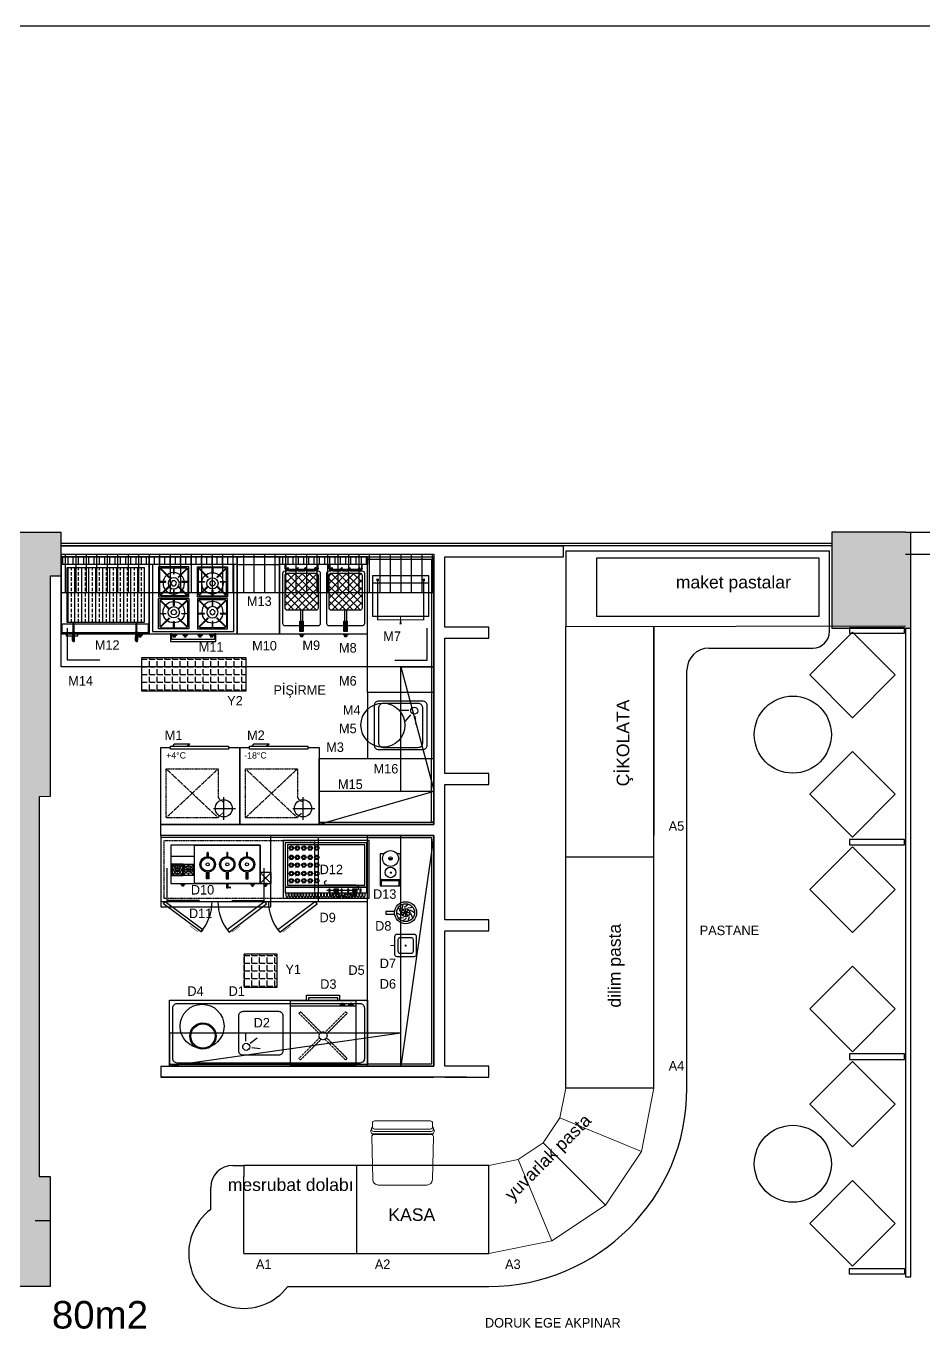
# Model space of a CAD drawing. Header units: millimetres. Extents: x 11638 to 14759, y -7017 to -5124.
# Drawn here: x 12501 to 13316, y -6308 to -5124 of the extents above; entities that cross this region are included whole.
import ezdxf
from ezdxf.enums import TextEntityAlignment as Align

# ---------------------------------------------------------------- set-up
doc = ezdxf.new("R2010")
doc.units = ezdxf.units.MM
doc.linetypes.add('DASHED', pattern=[0.375, 0.25, -0.125])
for name, color, linetype in [('CIHAZ', 2, 'Continuous'), ('paslanmaz cihaz', 7, 'Continuous'), ('S2000-002 Çizgi', 1, 'Continuous')]:
    doc.layers.add(name, color=color, linetype=linetype)
doc.layers.add('CİHAZ', color=6, linetype='Continuous', lineweight=15)
doc.styles.add('ATALAY', font='arial.ttf')
doc.styles.get("Standard").update_dxf_attribs({"font": 'arial.ttf'})
doc.styles.add('TAKSİM', font='GOTHIC.TTF', dxfattribs={"height": 20})

# ---------------------------------------------------------------- blocks, each defined once
blk = doc.blocks.new('dfgd')
at = {"color": 2}
for p, q in [((4495.9, 1815.5), (4451.8, 1815.5)), ((4446.8, 1810.6), (4445.9, 1771.5)), ((4500.9, 1810.6), (4501.9, 1771.5)), ((4445.2, 1767), (4445.2, 1766)), ((4445.9, 1764.8), (4445.9, 1764)), ((4500.7, 1769), (4447.2, 1769)), ((4499.9, 1769.5), (4447.9, 1769.5)), ((4500, 1766.8), (4447.9, 1766.8)), ((4499.3, 1764.7), (4448.6, 1764.7)), ((4502, 1764.8), (4502, 1764)), ((4502.7, 1767), (4502.7, 1766)), ((4446.6, 1762.7), (4446.6, 1762)), ((4446.6, 1762), (4446.6, 1759.2)), ((4499.3, 1757.2), (4448.6, 1757.2)), ((4501.3, 1762.7), (4501.3, 1762)), ((4501.3, 1762), (4501.3, 1759.2))]:
    blk.add_line(p, q, dxfattribs=at)
for centre, radius, start, end in [((4451.8, 1810.5), 5, 90, 178.6373), ((4495.9, 1810.5), 5, 1.3627, 90), ((4447.2, 1767), 2, 90, 180), ((4447.2, 1766), 2, 180, 231.1263), ((4447.9, 1771.5), 2, 180, 270), ((4447.9, 1764.8), 2, 90, 180), ((4448.6, 1762.7), 2, 90, 180), ((4499.3, 1762.7), 2, 0, 90), ((4499.9, 1771.5), 2, 270, 0), ((4500, 1764.8), 2, 0, 90), ((4500.7, 1767), 2, 0, 90), ((4500.7, 1766), 2, 308.8737, 0), ((4447.9, 1764), 2, 180, 228.3292), ((4448.6, 1759.2), 2, 180, 270), ((4499.3, 1759.2), 2, 270, 0), ((4500, 1764), 2, 311.6708, 0)]:
    blk.add_arc(centre, radius, start, end, dxfattribs=at)
blk = doc.blocks.new('fsg')
at = {"color": 1}
for p, q in [((23333.1, -9636.4), (23093.6, -9636.4)), ((23093.6, -9636.4), (23093.6, -9704.4)), ((23333.1, -9709.4), (23333.1, -9636.4)), ((23223.6, -9724.4), (23318.1, -9724.4)), ((23203.6, -10124.4), (23203.6, -9744.4))]:
    blk.add_line(p, q, dxfattribs=at)
for centre, radius, start, end in [((23318.1, -9709.4), 15, 270, 0), ((23223.6, -9744.4), 20, 90, 180), ((23023.6, -10124.4), 180, 270, 0)]:
    blk.add_arc(centre, radius, start, end, dxfattribs=at)
blk = doc.blocks.new('A$C3D735FFB')
at = {"layer": 'S2000-002 Çizgi'}
blk.add_lwpolyline([(0, 7.6), (51, 7.6), (51, 44), (0, 44)], close=True, dxfattribs=at)
blk.add_lwpolyline([(51, 37.5), (0, 37.5)], dxfattribs=at)
for points, const_width in [([(3.5, 40.4), (5.8, 40.4)], 2), ([(4.6, 40), (4.6, 4.1), (25.5, 4.1)], 1), ([(46.4, 40), (46.4, 4.1), (25.5, 4.1)], 1), ([(47.5, 40.4), (45.2, 40.4)], 2)]:
    blk.add_lwpolyline(points, dxfattribs=dict(at, const_width=const_width))
blk.add_lwpolyline([(25.4, 7.5, 1, 1, 0), (25.4, 3.7, 1, 2, 0), (25.4, 0, 2, 2, 0)], format="xyseb", dxfattribs=at)
blk = doc.blocks.new('A$C11E0346B')
at = {"layer": 'S2000-002 Çizgi'}
for p, q in [((46, 6.3), (50.3, 8.2)), ((63, 6.3), (67.3, 8.2))]:
    blk.add_line(p, q, dxfattribs=at)
for points in [[(0, 0), (78.2, 0), (78.2, 52.5), (0, 52.5)], [(2, 10), (76.2, 10), (76.2, 50.5), (2, 50.5)], [(4, 48.5), (4, 12), (74.2, 12), (74.2, 48.5)], [(2, 5), (76.2, 5), (76.2, 10), (2, 10)], [(41.5, 6.1), (42.7, 6.1), (42.7, 8.2), (41.5, 8.2)], [(46, 6.3), (50.3, 6.3), (50.3, 8.2), (46, 8.2)], [(52.6, 6.1), (53.8, 6.1), (53.8, 8.2), (52.6, 8.2)], [(58.5, 6.1), (59.7, 6.1), (59.7, 8.2), (58.5, 8.2)], [(63, 6.3), (67.3, 6.3), (67.3, 8.2), (63, 8.2)], [(69.6, 6.1), (70.8, 6.1), (70.8, 8.2), (69.6, 8.2)]]:
    blk.add_lwpolyline(points, close=True, dxfattribs=at)
for points, const_width in [([(6.5, 43.8), (5.9, 42.9)], 0.5), ([(6.5, 35.4), (5.9, 34.5)], 0.5), ([(11.9, 43.8), (11.3, 42.9)], 0.5), ([(11.9, 35.4), (11.3, 34.5)], 0.5), ([(17.9, 43.8), (17.3, 42.9)], 0.5), ([(17.9, 35.4), (17.3, 34.5)], 0.5), ([(23.6, 43.8), (23, 42.9)], 0.5), ([(23.6, 35.4), (23, 34.5)], 0.5), ([(29.5, 43.8), (28.9, 42.9)], 0.5), ([(29.5, 35.4), (28.9, 34.5)], 0.5), ([(6.5, 28.5), (5.9, 27.6)], 0.5), ([(11.9, 28.5), (11.3, 27.6)], 0.5), ([(17.9, 28.5), (17.3, 27.6)], 0.5), ([(23.6, 28.5), (23, 27.6)], 0.5), ([(29.5, 28.5), (28.9, 27.6)], 0.5), ([(6.5, 20.7), (5.9, 19.8)], 0.5), ([(6.5, 14.1), (5.9, 13.2)], 0.5), ([(11.9, 20.7), (11.3, 19.8)], 0.5), ([(11.9, 14.1), (11.3, 13.2)], 0.5), ([(17.9, 20.7), (17.3, 19.8)], 0.5), ([(17.9, 14.1), (17.3, 13.2)], 0.5), ([(23.6, 20.7), (23, 19.8)], 0.5), ([(23.6, 14.1), (23, 13.2)], 0.5), ([(29.5, 20.7), (28.9, 19.8)], 0.5), ([(29.5, 14.1), (28.9, 13.2)], 0.5), ([(41.5, 7.5), (42.7, 7.5)], 0.5), ([(48.2, 5), (48.2, 1.5)], 1), ([(52.6, 7.5), (53.8, 7.5)], 0.5), ([(58.5, 7.5), (59.7, 7.5)], 0.5), ([(65.2, 5), (65.2, 1.5)], 1), ([(69.6, 7.5), (70.8, 7.5)], 0.5)]:
    blk.add_lwpolyline(points, dxfattribs=dict(at, const_width=const_width))
for points in [[(2.9, 1.8), (2.9, 5)], [(4.6, 5), (4.6, 1.8)], [(5.6, 1.8), (5.6, 5)], [(7.2, 5), (7.2, 1.8)], [(8.2, 1.8), (8.2, 5)], [(9.9, 5), (9.9, 1.8)], [(10.9, 1.8), (10.9, 5)], [(12.6, 5), (12.6, 1.8)], [(13.6, 1.8), (13.6, 5)], [(15.3, 5), (15.3, 1.8)], [(16.3, 1.8), (16.3, 5)], [(17.9, 5), (17.9, 1.8)], [(18.9, 1.8), (18.9, 5)], [(20.6, 5), (20.6, 1.8)], [(21.6, 1.8), (21.6, 5)], [(23.3, 5), (23.3, 1.8)], [(24.3, 1.8), (24.3, 5)], [(26, 5), (26, 1.8)], [(27, 1.8), (27, 5)], [(28.6, 5), (28.6, 1.8)], [(29.6, 1.8), (29.6, 5)], [(31.3, 5), (31.3, 1.8)], [(32.3, 1.8), (32.3, 5)], [(34, 5), (34, 1.8)], [(35, 1.8), (35, 5)], [(36.7, 5), (36.7, 1.8)], [(37.7, 1.8), (37.7, 5)], [(39.3, 5), (39.3, 1.8)], [(40.3, 1.8), (40.3, 5)], [(42, 5), (42, 1.8)], [(43, 1.8), (43, 5)], [(44.7, 5), (44.7, 1.8)], [(45.7, 1.8), (45.7, 5)], [(47.4, 5), (47.4, 1.8)], [(48.4, 1.8), (48.4, 5)], [(50, 5), (50, 1.8)], [(51, 1.8), (51, 5)], [(52.7, 5), (52.7, 1.8)], [(53.7, 1.8), (53.7, 5)], [(55.4, 5), (55.4, 1.8)], [(56.4, 1.8), (56.4, 5)], [(58.1, 5), (58.1, 1.8)], [(59.1, 1.8), (59.1, 5)], [(60.7, 5), (60.7, 1.8)], [(61.7, 1.8), (61.7, 5)], [(63.4, 5), (63.4, 1.8)], [(64.4, 1.8), (64.4, 5)], [(66.1, 5), (66.1, 1.8)], [(67.1, 1.8), (67.1, 5)], [(68.8, 5), (68.8, 1.8)], [(69.8, 1.8), (69.8, 5)], [(71.4, 5), (71.4, 1.8)], [(72.4, 1.8), (72.4, 5)], [(74.1, 5), (74.1, 1.8)]]:
    blk.add_lwpolyline(points, dxfattribs=at)
for centre, radius in [((7.5, 45.6), 1.98), ((13, 45.6), 1.98), ((18.9, 45.6), 1.98), ((24.7, 45.6), 1.98), ((30.5, 45.6), 1.98), ((7.5, 37.2), 1.98), ((7.5, 45.6), 1.24), ((7.5, 37.2), 1.24), ((13, 37.2), 1.98), ((13, 45.6), 1.24), ((13, 37.2), 1.24), ((18.9, 37.2), 1.98), ((18.9, 45.6), 1.24), ((18.9, 37.2), 1.24), ((24.7, 37.2), 1.98), ((24.7, 45.6), 1.24), ((24.7, 37.2), 1.24), ((30.5, 37.2), 1.98), ((30.5, 45.6), 1.24), ((30.5, 37.2), 1.24), ((7.5, 30.2), 1.98), ((7.5, 22.5), 1.98), ((7.5, 30.2), 1.24), ((7.5, 22.5), 1.24), ((13, 30.2), 1.98), ((13, 22.5), 1.98), ((13, 30.2), 1.24), ((13, 22.5), 1.24), ((18.9, 30.2), 1.98), ((18.9, 22.5), 1.98), ((18.9, 30.2), 1.24), ((18.9, 22.5), 1.24), ((24.7, 30.2), 1.98), ((24.7, 22.5), 1.98), ((24.7, 30.2), 1.24), ((24.7, 22.5), 1.24), ((30.5, 30.2), 1.98), ((30.5, 22.5), 1.98), ((30.5, 30.2), 1.24), ((30.5, 22.5), 1.24), ((7.5, 15.9), 1.98), ((7.5, 15.9), 1.24), ((13, 15.9), 1.98), ((13, 15.9), 1.24), ((18.9, 15.9), 1.98), ((18.9, 15.9), 1.24), ((24.7, 15.9), 1.98), ((24.7, 15.9), 1.24), ((30.5, 15.9), 1.98), ((30.5, 15.9), 1.24)]:
    blk.add_circle(centre, radius, dxfattribs=at)
for centre in [(3.7, 1.8), (6.4, 1.8), (9.1, 1.8), (11.7, 1.8), (14.4, 1.8), (17.1, 1.8), (19.8, 1.8), (22.4, 1.8), (25.1, 1.8), (27.8, 1.8), (30.5, 1.8), (33.1, 1.8), (35.8, 1.8), (38.5, 1.8), (41.2, 1.8), (43.8, 1.8), (46.5, 1.8), (49.2, 1.8), (51.9, 1.8), (54.5, 1.8), (57.2, 1.8), (59.9, 1.8), (62.6, 1.8), (65.2, 1.8), (67.9, 1.8), (70.6, 1.8), (73.3, 1.8)]:
    blk.add_arc(centre, 0.837, 180, 0, dxfattribs=at)
blk = doc.blocks.new('A$C521B02A0')
at = {"layer": 'S2000-002 Çizgi'}
blk.add_line((6.6, 10), (10.6, 10), dxfattribs=at)
for points in [[(0, 64), (0, 10), (60, 10), (60, 64)], [(0, 64), (0, 5), (60, 5), (60, 64)], [(3, 10), (6.6, 10), (6.6, 8.5), (3, 8.5)], [(4, 8.5), (5.4, 8.5), (5.4, 7.1), (4, 7.1)], [(10.6, 10), (14.3, 10), (14.3, 8.5), (10.6, 8.5)], [(11.6, 8.5), (13.1, 8.5), (13.1, 7.1), (11.6, 7.1)], [(45, 0), (15, 0), (15, 5), (45, 5)], [(43, 2), (17, 2), (17, 5), (43, 5)]]:
    blk.add_lwpolyline(points, close=True, dxfattribs=at)
at = {"layer": 'S2000-002 Çizgi', "linetype": 'DASHED'}
for points in [[(8.1, 57.4), (9.5, 58.8)], [(8.1, 57.4), (26.8, 38.7)], [(9.5, 58.8), (28.2, 40.1)], [(31.9, 40.2), (50.5, 58.8)], [(33.3, 38.8), (51.9, 57.4)], [(50.5, 58.8), (51.9, 57.4)], [(26.7, 35.1), (8.1, 16.4)], [(28.1, 33.6), (9.5, 15)], [(31.8, 33.7), (50.5, 15)], [(33.2, 35.2), (51.9, 16.4)], [(9.5, 15), (8.1, 16.4)], [(50.5, 15), (51.9, 16.4)]]:
    blk.add_lwpolyline(points, dxfattribs=at)
blk.add_circle((30, 36.9), 3.63, dxfattribs=at)
blk = doc.blocks.new('A$C08847F1B')
at = {"layer": 'S2000-002 Çizgi'}
blk.add_lwpolyline([(0, 30.6), (30.6, 30.6), (30.6, 0), (0, 0), (0, 30.6)], dxfattribs=at)
blk.add_lwpolyline([(15.5, 29.5), (15.5, 23.4, -0.414214), (15.3, 23.2), (15.2, 23.2, -0.414214), (15, 23.4), (15, 29.5), (2.7, 29.5, 0.668179), (2.3, 28.6), (10.8, 20.1, -0.810443), (10.4, 19.8), (1.6, 28.6, 0.668179), (1, 28.4), (1, 15.5), (7.1, 15.5, -0.414214), (7.3, 15.3), (7.3, 15.2, -0.414214), (7.1, 15), (1, 15), (1, 2.7, 0.668179), (1.9, 2.3), (10.4, 10.8, -0.810443), (10.8, 10.4), (2, 1.6, 0.668179), (2.2, 1), (15, 1), (15, 7.1, -0.414214), (15.2, 7.3), (15.3, 7.3, -0.414214), (15.5, 7.1), (15.5, 1), (27.9, 1, 0.668179), (28.3, 1.9), (19.8, 10.4, -0.810443), (20.2, 10.8), (29, 2, 0.668179), (29.5, 2.2), (29.5, 15), (23.4, 15, -0.414214), (23.2, 15.2), (23.2, 15.3, -0.414214), (23.4, 15.5), (29.5, 15.5), (29.5, 28.4, 0.668179), (29, 28.6), (20.2, 19.8, -0.810443), (19.8, 20.1), (28.3, 28.6, 0.668179), (27.9, 29.5)], format="xyb", close=True, dxfattribs=at)
for radius in [10.8, 5.66, 2.6]:
    blk.add_circle((15.3, 15.8), radius, dxfattribs=at)
blk = doc.blocks.new('A$C0AAB4699')
at = {"layer": 'S2000-002 Çizgi'}
for points in [[(34.4, 14.8, -0.072213), (32.4, 14.8), (32.4, 8.5), (34.4, 8.5)], [(50.2, 8.5), (52.3, 8.5), (52.3, 14.8, -0.072213), (50.2, 14.8)], [(68.1, 8.5), (70.1, 8.5), (70.1, 14.8, -0.072213), (68.1, 14.8)]]:
    blk.add_hatch(color=256, dxfattribs=at).paths.add_polyline_path(points)
for p, q in [((81, 14.2), (91, 4.2)), ((91, 14.2), (81, 4.2))]:
    blk.add_line(p, q, dxfattribs=at)
for points in [[(0, 4.2), (81, 4.2), (81, 39.2), (0, 39.2)], [(0, 29.2), (21.5, 29.2), (21.5, 39.2), (0, 39.2)], [(81, 4.2), (21.5, 4.2), (21.5, 39.2), (81, 39.2)], [(81, 4.2), (91, 4.2), (91, 14.2), (81, 14.2)], [(9.3, 4.2), (12.2, 4.2), (12.2, 3), (9.3, 3)], [(10.2, 3), (11.3, 3), (11.3, 1.9), (10.2, 1.9)], [(53.8, 0.2), (51.2, 0.4), (51.2, 1), (53.8, 1.2)], [(75.5, 4.2), (72.6, 4.2), (72.6, 3), (75.5, 3)], [(74.7, 3), (73.5, 3), (73.5, 1.9), (74.7, 1.9)], [(87.5, 4.2), (84.5, 4.2), (84.5, 3), (87.5, 3)], [(86.6, 3), (85.4, 3), (85.4, 1.9), (86.6, 1.9)]]:
    blk.add_lwpolyline(points, close=True, dxfattribs=at)
for points in [[(32.9, 28.7), (32.9, 32.2)], [(33.8, 32.2), (33.8, 28.7)], [(50.8, 32.2), (50.8, 28.7)], [(51.7, 28.7), (51.7, 32.2)], [(68.7, 32.2), (68.7, 28.7)], [(69.6, 28.7), (69.6, 32.2)], [(34.4, 14.8), (34.4, 8.5), (32.4, 8.5), (32.4, 14.8)], [(50.2, 14.8), (50.2, 8.5), (52.3, 8.5), (52.3, 14.8)], [(68.1, 14.8), (68.1, 8.5), (70.1, 8.5), (70.1, 14.8)], [(51.8, 0), (50.7, 0), (50.7, 4.2)], [(51.8, 4.2), (51.8, 1.1)], [(51.8, 0.4), (51.8, 0)]]:
    blk.add_lwpolyline(points, dxfattribs=at)
for centre, radius in [((33.4, 21.7), 7), ((33.4, 21.7), 6), ((51.2, 21.7), 7), ((51.2, 21.7), 6), ((69.1, 21.7), 7), ((69.1, 21.7), 6), ((33.4, 21.7), 1.45), ((51.2, 21.7), 1.45), ((69.1, 21.7), 1.45)]:
    blk.add_circle(centre, radius, dxfattribs=at)
for centre in [(33.4, 32.2), (51.2, 32.2), (69.1, 32.2)]:
    blk.add_arc(centre, 0.438, 0, 180, dxfattribs=at)
at = {"layer": 'S2000-002 Çizgi', "yscale": 0.3284582400001454}
for xscale, zscale in [(-0.3284582400001454, 0.3284582400000002), (0.3284582400001454, 0.3284582400001454)]:
    blk.add_blockref('A$C08847F1B', (11, 11.7), dxfattribs=dict(at, xscale=xscale, zscale=zscale))
blk = doc.blocks.new('188-60')
at = {"layer": 'S2000-002 Çizgi'}
blk.add_line((31.9, -108.7), (31.9, 79.3), dxfattribs=at)
for points in [[(-53.8, 42.6), (-28.2, 76.8), (-26.1, 75.3), (-51.7, 41.1)], [(-26.1, -108.7), (33.9, -108.7), (33.9, 79.3), (-26.1, 79.3)], [(-53.9, 17.2), (-28.2, -16.9), (-26.1, -15.3), (-51.9, 18.8)], [(-53.9, -28.8), (-28.2, -62.9), (-26.1, -61.3), (-51.9, -27.2)], [(-23.1, -92.3), (-22.9, -90.8), (-22.5, -89.1), (-21.8, -87.2), (-21.1, -85.3), (-20.4, -83.4), (-19.7, -81.5), (-19.3, -79.8), (-19.1, -78.3), (-19.3, -77.2), (-19.7, -76.4), (-20.4, -75.9), (-21.1, -75.7), (-21.8, -75.9), (-22.5, -76.4), (-22.9, -77.2), (-23.1, -78.3), (-22.9, -79.8), (-22.5, -81.5), (-21.8, -83.4), (-21.1, -85.3), (-20.4, -87.2), (-19.7, -89.1), (-19.3, -90.8), (-19.1, -92.3), (-19.3, -93.4), (-19.7, -94.2), (-20.4, -94.7), (-21.1, -94.9), (-21.8, -94.7), (-22.5, -94.2), (-22.9, -93.4)]]:
    blk.add_lwpolyline(points, close=True, dxfattribs=at)
at = {"layer": 'S2000-002 Çizgi', "linetype": 'DASHED'}
blk.add_lwpolyline([(28.9, -60.7), (28.9, 76.3), (-23.1, 76.3), (-23.1, -60.7)], close=True, dxfattribs=at)
at = {"layer": 'S2000-002 Çizgi', "const_width": 0.427}
for points in [[(-52.1, 44.8), (-53.4, 45.8), (-49.2, 51.5), (-48.1, 52.9)], [(-52.2, 15), (-53.6, 14), (-49.3, 8.4), (-48.2, 6.9)], [(-52.2, -31), (-53.6, -32), (-49.3, -37.6), (-48.2, -39.1)]]:
    blk.add_lwpolyline(points, dxfattribs=at)
at = {"layer": 'S2000-002 Çizgi'}
blk.add_lwpolyline([(31.9, -63.7), (-26.1, -63.7)], dxfattribs=at)
for points in [[(-11.4, -98.4), (-11.4, -71.7, -1), (-7.1, -71.7)], [(-15.8, -71.7), (-15.8, -98.4, 1), (-11.4, -98.4)]]:
    blk.add_lwpolyline(points, format="xyb", dxfattribs=at)
for centre, start, end in [((-26.1, 75.3), 229.755, 270), ((-26.1, -15.3), 90, 130.5092), ((-26.1, -61.3), 90, 130.5092)]:
    blk.add_arc(centre, 42.7, start, end, dxfattribs=at)
blk = doc.blocks.new('A$C604B7618')
at = {"layer": 'S2000-002 Çizgi'}
blk.add_lwpolyline([(0, 30.6), (30.6, 30.6), (30.6, 0), (0, 0), (0, 30.6)], dxfattribs=at)
blk.add_lwpolyline([(15.5, 29.5), (15.5, 23.4, -0.414214), (15.3, 23.2), (15.2, 23.2, -0.414214), (15, 23.4), (15, 29.5), (2.7, 29.5, 0.668179), (2.3, 28.6), (10.8, 20.1, -0.810443), (10.4, 19.8), (1.6, 28.6, 0.668179), (1, 28.4), (1, 15.5), (7.1, 15.5, -0.414214), (7.3, 15.3), (7.3, 15.2, -0.414214), (7.1, 15), (1, 15), (1, 2.7, 0.668179), (1.9, 2.3), (10.4, 10.8, -0.810443), (10.8, 10.4), (2, 1.6, 0.668179), (2.2, 1), (15, 1), (15, 7.1, -0.414214), (15.2, 7.3), (15.3, 7.3, -0.414214), (15.5, 7.1), (15.5, 1), (27.9, 1, 0.668179), (28.3, 1.9), (19.8, 10.4, -0.810443), (20.2, 10.8), (29, 2, 0.668179), (29.5, 2.2), (29.5, 15), (23.4, 15, -0.414214), (23.2, 15.2), (23.2, 15.3, -0.414214), (23.4, 15.5), (29.5, 15.5), (29.5, 28.4, 0.668179), (29, 28.6), (20.2, 19.8, -0.810443), (19.8, 20.1), (28.3, 28.6, 0.668179), (27.9, 29.5)], format="xyb", close=True, dxfattribs=at)
for radius in [10.8, 5.66, 2.6]:
    blk.add_circle((15.3, 13.8), radius, dxfattribs=at)
blk = doc.blocks.new('A$C65570A91')
at = {"layer": 'S2000-002 Çizgi'}
h = blk.add_hatch(dxfattribs=at)
h.set_pattern_fill('ANSI31', color=256, scale=1.5, angle=45, style=0)
h.set_pattern_definition([(90, (-2508.419, -6408.717), (-4.7625, 9e-16), [])])
h.paths.add_polyline_path([(0, 77), (0, 70), (80, 70), (80, 77)])
for points in [[(80, 70), (0, 70), (0, 77), (80, 77)], [(0, 7), (80, 7), (80, 77), (0, 77)], [(3, 9), (77, 9), (77, 70), (3, 70)], [(21.2, 7), (24.8, 7), (24.8, 5.5), (21.2, 5.5)], [(22.2, 5.5), (23.6, 5.5), (23.6, 4.1), (22.2, 4.1)], [(31, 7), (34.7, 7), (34.7, 5.5), (31, 5.5)], [(32, 5.5), (33.5, 5.5), (33.5, 4.1), (32, 4.1)], [(44.6, 7), (48.2, 7), (48.2, 5.5), (44.6, 5.5)], [(45.5, 5.5), (47, 5.5), (47, 4.1), (45.5, 4.1)], [(55.2, 7), (58.8, 7), (58.8, 5.5), (55.2, 5.5)], [(56.2, 5.5), (57.6, 5.5), (57.6, 4.1), (56.2, 4.1)]]:
    blk.add_lwpolyline(points, close=True, dxfattribs=at)
blk.add_lwpolyline([(19.5, 7), (19.5, 0), (60.5, 0), (60.5, 7), (59.5, 7), (59.5, 2), (20.5, 2), (20.5, 7), (19.5, 7)], dxfattribs=at)
at = {"layer": 'S2000-002 Çizgi', "yscale": 0.8999999999996362}
for p, xscale, zscale in [((36.2, 40.5), -0.8999999999996362, 0.9), ((43.8, 40.5), 0.8999999999996362, 0.8999999999996362)]:
    blk.add_blockref('A$C604B7618', p, dxfattribs=dict(at, xscale=xscale, zscale=zscale))
at = {"layer": 'S2000-002 Çizgi', "yscale": 0.8999999999996362, "rotation": 180}
for p, xscale, zscale in [((36.2, 39.1), 0.8999999999996362, 0.8999999999996362), ((43.8, 39.1), -0.8999999999996362, 0.9)]:
    blk.add_blockref('A$C604B7618', p, dxfattribs=dict(at, xscale=xscale, zscale=zscale))
blk = doc.blocks.new('A$C133D40E0')
at = {"layer": 'S2000-002 Çizgi'}
h = blk.add_hatch(dxfattribs=at)
h.set_pattern_fill('ANSI31', color=256, scale=1.5, angle=45, style=0)
h.set_pattern_definition([(90, (-3291.7327, -4973.714), (-4.7625, 9e-16), [])])
h.paths.add_polyline_path([(80, 69.9), (80, 76.9), (0, 76.9), (0, 69.9)])
h = blk.add_hatch(dxfattribs=at)
h.set_pattern_fill('ANSI33', color=256, angle=45, style=0)
h.set_pattern_definition([(90, (-3291.733, -4973.714), (-6.35, 1e-15), []), (90, (-3288.558, -4970.539), (-6.35, 1e-15), [3.175, -1.5875])])
h.paths.add_polyline_path([(5.5, 67.2), (5.5, 17.2), (75.5, 17.2), (75.5, 67.2)])
h = blk.add_hatch(dxfattribs=at)
h.set_pattern_fill('ANSI32', color=256, style=0)
h.set_pattern_definition([(45, (-4249.5, -7757.06715), (-0.265165043, 0.265165043), []), (45, (-4249.32323, -7757.06715), (-0.265165043, 0.265165043), [])])
h.paths.add_polyline_path([(12.1, 7.9), (10.7, 7.9), (10.7, 6.9), (12.1, 6.9)])
h.paths.add_polyline_path([(12.1, 8.7), (11.8, 8.7), (11.8, 14.5), (11.7, 15.9), (11.1, 15.9), (11.1, 14.5), (11.1, 8.7), (10.8, 8.7), (10.7, 7.9), (12.1, 7.9)])
h.paths.add_polyline_path([(12.2, 4.9), (10.6, 4.9), (10.5, 0.8, 0.437405), (11.2, 0), (11.6, 0, 0.437405), (12.3, 0.8)])
h.paths.add_polyline_path([(12.1, 6.9), (10.7, 6.9), (10.6, 4.9), (12.2, 4.9)])
h.paths.add_polyline_path([(11.6, 17.2), (11.2, 17.2), (11.1, 15.9), (11.7, 15.9)])
h = blk.add_hatch(dxfattribs=at)
h.set_pattern_fill('ANSI32', color=256, style=0)
h.set_pattern_definition([(135, (4329.5, -7757.06715), (0.265165043, 0.265165043), []), (135, (4329.32322, -7757.06715), (0.265165043, 0.265165043), [])])
h.paths.add_polyline_path([(67.9, 7.9), (69.3, 7.9), (69.3, 6.9), (67.9, 6.9)])
h.paths.add_polyline_path([(67.9, 8.7), (68.2, 8.7), (68.2, 14.5), (68.3, 15.9), (68.9, 15.9), (68.9, 14.5), (68.9, 8.7), (69.2, 8.7), (69.3, 7.9), (67.9, 7.9)])
h.paths.add_polyline_path([(67.8, 4.9), (69.4, 4.9), (69.5, 0.8, -0.437405), (68.8, 0), (68.4, 0, -0.437405), (67.7, 0.8)])
h.paths.add_polyline_path([(67.9, 6.9), (69.3, 6.9), (69.4, 4.9), (67.8, 4.9)])
h.paths.add_polyline_path([(68.4, 17.2), (68.8, 17.2), (68.9, 15.9), (68.3, 15.9)])
for p, q in [((11.1, 14.5), (11.2, 17.2)), ((11.1, 8.7), (11.1, 14.5)), ((11.2, 17.2), (11.6, 17.2)), ((11.6, 17.2), (11.2, 17.2)), ((11.8, 14.5), (11.6, 17.2)), ((11.8, 8.7), (11.8, 14.5)), ((68.2, 14.5), (68.4, 17.2)), ((68.2, 8.7), (68.2, 14.5)), ((68.8, 17.2), (68.4, 17.2)), ((68.4, 17.2), (68.8, 17.2)), ((68.9, 14.5), (68.8, 17.2)), ((68.9, 8.7), (68.9, 14.5)), ((10.5, 0.8), (10.8, 8.7)), ((10.8, 8.7), (10.5, 0.8)), ((10.8, 8.7), (11.1, 8.7)), ((11.1, 8.7), (10.8, 8.7)), ((11.6, 0), (11.2, 0)), ((11.2, 0), (11.6, 0)), ((12.1, 8.7), (11.8, 8.7)), ((12.3, 0.8), (12.1, 8.7)), ((67.7, 0.8), (67.9, 8.7)), ((67.9, 8.7), (68.2, 8.7)), ((68.4, 0), (68.8, 0)), ((68.8, 0), (68.4, 0)), ((69.2, 8.7), (68.9, 8.7)), ((68.9, 8.7), (69.2, 8.7)), ((69.5, 0.8), (69.2, 8.7)), ((69.2, 8.7), (69.5, 0.8))]:
    blk.add_line(p, q, dxfattribs=at)
for points in [[(0, 6.9), (80, 6.9), (80, 76.9), (0, 76.9)], [(0, 76.9), (80, 76.9), (80, 69.9), (0, 69.9)], [(5.5, 67.2), (75.5, 67.2), (75.5, 17.2), (5.5, 17.2)], [(1, 15.9), (79, 15.9), (79, 7.9), (1, 7.9)], [(5, 6.9), (15, 6.9), (15, 4.9), (5, 4.9)], [(70.1, 6.9), (73.7, 6.9), (73.7, 5.4), (70.1, 5.4)], [(71, 5.4), (72.5, 5.4), (72.5, 4), (71, 4)]]:
    blk.add_lwpolyline(points, close=True, dxfattribs=at)
for centre, start, end in [((11.2, 0.7), 175.5008, 270), ((11.2, 0.7), 175.5008, 270), ((11.6, 0.7), 270, 4.4992), ((68.4, 0.7), 175.5008, 270), ((68.8, 0.7), 270, 4.4992), ((68.8, 0.7), 270, 4.4992)]:
    blk.add_arc(centre, 0.706, start, end, dxfattribs=at)
blk = doc.blocks.new('A$C063E11E5')
at = {"layer": 'S2000-002 Çizgi'}
h = blk.add_hatch(dxfattribs=at)
h.set_pattern_fill('ANSI31', color=256, scale=1.5, angle=45, style=0)
h.set_pattern_definition([(90, (-3458.603, -4993.7387), (-4.7625, 9e-16), [])])
h.paths.add_polyline_path([(0, 72.6), (0, 65.6), (80, 65.6), (80, 72.6)])
h = blk.add_hatch(color=256, dxfattribs=at)
h.paths.add_polyline_path([(35, 61.8), (35, 62.4), (35, 65.6), (34.4, 65.6), (34.4, 62.4, -0.414214), (33.4, 61.4), (33, 61.4), (33, 60.8), (34, 60.8, 0.414214)])
h.paths.add_polyline_path([(32, 61.4), (24, 61.4), (24, 60.8), (32, 60.8)])
h.paths.add_polyline_path([(23, 61.4), (17, 61.4), (17, 60.8), (23, 60.8)])
h.paths.add_polyline_path([(16, 61.4), (8, 61.4), (8, 60.8), (16, 60.8)])
h.paths.add_polyline_path([(5.6, 62.4), (5.6, 65.6), (5, 65.6), (5, 61.8, 0.414214), (6, 60.8), (6.6, 60.8), (7, 60.8), (7, 61.4), (6.6, 61.4, -0.414214)])
h = blk.add_hatch(color=256, dxfattribs=at)
h.paths.add_polyline_path([(75, 61.8), (75, 62.4), (75, 65.6), (74.4, 65.6), (74.4, 62.4, -0.414214), (73.4, 61.4), (73, 61.4), (73, 60.8), (74, 60.8, 0.414214)])
h.paths.add_polyline_path([(72, 61.4), (64, 61.4), (64, 60.8), (72, 60.8)])
h.paths.add_polyline_path([(63, 61.4), (57, 61.4), (57, 60.8), (63, 60.8)])
h.paths.add_polyline_path([(56, 61.4), (48, 61.4), (48, 60.8), (56, 60.8)])
h.paths.add_polyline_path([(45.6, 62.4), (45.6, 65.6), (45, 65.6), (45, 61.8, 0.414214), (46, 60.8), (46.6, 60.8), (47, 60.8), (47, 61.4), (46.6, 61.4, -0.414214)])
h = blk.add_hatch(dxfattribs=at)
h.set_pattern_fill('ANSI37', color=256, scale=1.5, style=0)
h.set_pattern_definition([(45, (-3527.4763, -4981.5224), (-3.367596, 3.367596), []), (135, (-3527.4763, -4981.5224), (-3.367596, -3.367596), [])])
h.paths.add_polyline_path([(35, 55.8, 0.414214), (33, 57.8), (7, 57.8, 0.414214), (5, 55.8), (5, 26, 0.414214), (7, 24), (33, 24, 0.414214), (35, 26)])
h = blk.add_hatch(dxfattribs=at)
h.set_pattern_fill('ANSI37', color=256, scale=1.5, style=0)
h.set_pattern_definition([(45, (-3487.4763, -4981.5224), (-3.367596, 3.367596), []), (135, (-3487.4763, -4981.5224), (-3.367596, -3.367596), [])])
h.paths.add_polyline_path([(75, 55.8, 0.414214), (73, 57.8), (47, 57.8, 0.414214), (45, 55.8), (45, 26, 0.414214), (47, 24), (73, 24, 0.414214), (75, 26)])
for points in [[(18.5, 14), (21.5, 14), (21.5, 4.8), (18.5, 4.8)], [(58.5, 14), (61.5, 14), (61.5, 4.8), (58.5, 4.8)]]:
    blk.add_hatch(color=256, dxfattribs=at).paths.add_polyline_path(points)
for p, q in [((5, 61.8), (5, 65.6)), ((5, 65.6), (5.6, 65.6)), ((5.6, 65.6), (5.6, 62.4)), ((6.6, 60.8), (6, 60.8)), ((6.6, 61.4), (7, 61.4)), ((7, 60.8), (6.6, 60.8)), ((7, 59.8), (7, 62.3)), ((8, 59.8), (8, 62.3)), ((8, 61.4), (16, 61.4)), ((16, 60.8), (8, 60.8)), ((16, 59.8), (16, 62.3)), ((17, 59.8), (17, 62.3)), ((17, 61.4), (23, 61.4)), ((23, 60.8), (17, 60.8)), ((23, 59.8), (23, 62.3)), ((24, 59.8), (24, 62.3)), ((24, 61.4), (32, 61.4)), ((32, 60.8), (24, 60.8)), ((32, 59.8), (32, 62.3)), ((33, 59.8), (33, 62.3)), ((33, 61.4), (33.4, 61.4)), ((34, 60.8), (33, 60.8)), ((34.4, 65.6), (34.4, 62.4)), ((35, 65.6), (34.4, 65.6)), ((35, 62.4), (35, 65.6)), ((35, 62.4), (35, 61.8)), ((45, 65.6), (45.6, 65.6)), ((45, 61.8), (45, 65.6)), ((45.6, 65.6), (45.6, 62.4)), ((46.6, 60.8), (46, 60.8)), ((46.6, 61.4), (47, 61.4)), ((47, 60.8), (46.6, 60.8)), ((47, 59.8), (47, 62.3)), ((48, 59.8), (48, 62.3)), ((48, 61.4), (56, 61.4)), ((56, 60.8), (48, 60.8)), ((56, 59.8), (56, 62.3)), ((57, 59.8), (57, 62.3)), ((57, 61.4), (63, 61.4)), ((63, 60.8), (57, 60.8)), ((63, 59.8), (63, 62.3)), ((64, 59.8), (64, 62.3)), ((64, 61.4), (72, 61.4)), ((72, 60.8), (64, 60.8)), ((72, 59.8), (72, 62.3)), ((73, 59.8), (73, 62.3)), ((73, 61.4), (73.4, 61.4)), ((74, 60.8), (73, 60.8)), ((75, 65.6), (74.4, 65.6)), ((74.4, 65.6), (74.4, 62.4)), ((75, 62.4), (75, 65.6)), ((75, 62.4), (75, 61.8))]:
    blk.add_line(p, q, dxfattribs=at)
for points in [[(0, 72.6), (80, 72.6), (80, 65.6), (0, 65.6)], [(0, 2.6), (80, 2.6), (80, 72.6), (0, 72.6)], [(19, 24), (19, 14), (21, 14), (21, 24)], [(59, 24), (59, 14), (61, 14), (61, 24)], [(18.5, 14), (21.5, 14), (21.5, 4.8), (18.5, 4.8)], [(58.5, 14), (61.5, 14), (61.5, 4.8), (58.5, 4.8)], [(18.4, 2.6), (21.6, 2.6), (21.6, 1.3), (18.4, 1.3)], [(19.3, 1.3), (20.7, 1.3), (20.7, 0), (19.3, 0)], [(58.4, 2.6), (61.6, 2.6), (61.6, 1.3), (58.4, 1.3)], [(59.3, 1.3), (60.7, 1.3), (60.7, 0), (59.3, 0)]]:
    blk.add_lwpolyline(points, close=True, dxfattribs=at)
for points in [[(29, 9.8), (5, 9.8, -0.414214), (3, 11.8), (3, 57.8, -0.414214), (5, 59.8), (7, 59.8)], [(33, 59.8), (35, 59.8, -0.414214), (37, 57.8), (37, 11.8, -0.414214), (35, 9.8), (29, 9.8)], [(69, 9.8), (45, 9.8, -0.414214), (43, 11.8), (43, 57.8, -0.414214), (45, 59.8), (47, 59.8)], [(73, 59.8), (75, 59.8, -0.414214), (77, 57.8), (77, 11.8, -0.414214), (75, 9.8), (69, 9.8)]]:
    blk.add_lwpolyline(points, format="xyb", dxfattribs=at)
for points in [[(8, 59.8), (16, 59.8)], [(17, 59.8), (23, 59.8)], [(24, 59.8), (32, 59.8)], [(48, 59.8), (56, 59.8)], [(57, 59.8), (63, 59.8)], [(64, 59.8), (72, 59.8)]]:
    blk.add_lwpolyline(points, dxfattribs=at)
for points in [[(7, 57.8), (33, 57.8, -0.414214), (35, 55.8), (35, 26, -0.414214), (33, 24), (7, 24, -0.414214), (5, 26), (5, 55.8, -0.414214)], [(47, 57.8), (73, 57.8, -0.414214), (75, 55.8), (75, 26, -0.414214), (73, 24), (47, 24, -0.414214), (45, 26), (45, 55.8, -0.414214)]]:
    blk.add_lwpolyline(points, format="xyb", close=True, dxfattribs=at)
for centre, radius, start, end in [((6, 61.8), 1, 180, 270), ((6.6, 62.4), 1, 180, 270), ((7.5, 62.3), 0.5, 0, 180), ((16.5, 62.3), 0.5, 0, 180), ((23.5, 62.3), 0.5, 0, 180), ((32.5, 62.3), 0.5, 0, 180), ((33.4, 62.4), 1, 270, 0), ((34, 61.8), 1, 270, 0), ((46, 61.8), 1, 180, 270), ((46.6, 62.4), 1, 180, 270), ((47.5, 62.3), 0.5, 0, 180), ((56.5, 62.3), 0.5, 0, 180), ((63.5, 62.3), 0.5, 0, 180), ((72.5, 62.3), 0.5, 0, 180), ((73.4, 62.4), 1, 270, 0), ((74, 61.8), 1, 270, 0)]:
    blk.add_arc(centre, radius, start, end, dxfattribs=at)
blk = doc.blocks.new('A$C5B5611F4')
at = {"layer": 'CIHAZ', "color": 1}
for p, q in [((14.7, 68.5), (14.7, 47.9)), ((24.1, 58.2), (4, 58.2))]:
    blk.add_line(p, q, dxfattribs=at)
at = {"layer": 'CIHAZ', "color": 5, "linetype": 'DASHED'}
for p, q in [((19.8, 66.7), (67, 22.3)), ((67, 66.7), (19.8, 22.3))]:
    blk.add_line(p, q, dxfattribs=at)
at = {"layer": 'CIHAZ', "color": 5}
for points in [[(63.2, 1.8), (10.4, 1.8), (10.4, 4.3), (63.2, 4.3)], [(61.2, 1.8), (48.6, 1.8), (45.6, 0), (59.6, 0)]]:
    blk.add_lwpolyline(points, close=True, dxfattribs=at)
at = {"layer": 'CIHAZ', "color": 1}
blk.add_circle((14.7, 58.2), 7.76, dxfattribs=at)
at = {"layer": 'S2000-002 Çizgi', "linetype": 'DASHED'}
for p, q in [((19.8, 66.7), (67, 66.7)), ((67, 66.7), (67, 22.3)), ((19.8, 22.3), (19.8, 48.1)), ((67, 22.3), (19.8, 22.3))]:
    blk.add_line(p, q, dxfattribs=at)
at = {"layer": 'S2000-002 Çizgi'}
blk.add_lwpolyline([(10.4, 2.8), (0, 2.8), (0, 72.8), (72, 72.8), (72, 2.8), (63.2, 2.8)], dxfattribs=at)
at = {"layer": 'S2000-002 Çizgi', "linetype": 'DASHED'}
for centre, radius, start, end in [((11.6, 71.2), 9.4, 291.2079, 330.9566), ((11, 43), 10.2, 29.6907, 66.7752)]:
    blk.add_arc(centre, radius, start, end, dxfattribs=at)
blk = doc.blocks.new('A$C726403B1')
at = {"layer": 'S2000-002 Çizgi'}
for p, q in [((16.5, 37.3), (16.5, 29.4)), ((20.4, 39), (26.5, 33.9)), ((21.7, 42.8), (29.5, 43.9))]:
    blk.add_line(p, q, dxfattribs=at)
for points in [[(0, 58), (60, 58), (60, 60), (0, 60)], [(0, 0), (60, 0), (60, 60), (0, 60)]]:
    blk.add_lwpolyline(points, close=True, dxfattribs=at)
for points in [[(12, 6), (48, 6, 0.414214), (52, 10), (52, 50, 0.414214), (48, 54), (12, 54, 0.414214), (8, 50), (8, 10, 0.414214)], [(14, 10), (46, 10, 0.414214), (50, 14), (50, 46, 0.414214), (46, 50), (14, 50, 0.414214), (10, 46), (10, 14, 0.414214)]]:
    blk.add_lwpolyline(points, format="xyb", close=True, dxfattribs=at)
blk.add_circle((16.7, 42.3), 3.19, dxfattribs=at)
blk = doc.blocks.new('A$C0D0247C1')
at = {"layer": 'S2000-002 Çizgi'}
for points in [[(2, 0), (18, 0, 0.414214), (20, 2), (20, 18, 0.414214), (18, 20), (2, 20, 0.414214), (0, 18), (0, 2, 0.414214)], [(5, 3), (15, 3, 0.414214), (17, 5), (17, 15, 0.414214), (15, 17), (5, 17, 0.414214), (3, 15), (3, 5, 0.414214)]]:
    blk.add_lwpolyline(points, format="xyb", close=True, dxfattribs=at)
at = {"layer": 'S2000-002 Çizgi', "const_width": 1}
blk.add_lwpolyline([(9.5, 10.1, 1), (10.5, 10.1, 1)], format="xyb", close=True, dxfattribs=at)
blk.add_lwpolyline([(20, 10), (23.9, 10)], dxfattribs=at)
blk = doc.blocks.new('A$C4AF1199D')
at = {"layer": 'S2000-002 Çizgi'}
for points in [[(5.4, 24.6), (5.8, 20)], [(10.2, 26.1), (7.8, 22.2)], [(14.9, 24.5), (10.7, 22.7)], [(2.3, 15.6), (6.8, 14.5)], [(2.4, 20.6), (5.4, 17.1)], [(5.2, 11.5), (9.5, 13.3)], [(6.3, 18), (13.8, 18)], [(12.6, 19.9), (7.1, 15.7)], [(7.7, 21), (12.4, 15.2)], [(10.2, 21.2), (10, 14.2)], [(10, 9.9), (12.4, 13.8)], [(17.8, 20.4), (13.4, 21.5)], [(14.8, 11.4), (14.4, 16)], [(17.8, 15.4), (14.8, 18.9)]]:
    blk.add_lwpolyline(points, dxfattribs=at)
blk.add_lwpolyline([(8.8, 0), (11.3, 0), (11.3, 8), (8.8, 8)], close=True, dxfattribs=at)
for radius in [10, 8.12, 3.75]:
    blk.add_circle((10, 18), radius, dxfattribs=at)
blk = doc.blocks.new('A$C1C4536AD')
at = {"layer": 'S2000-002 Çizgi'}
for points in [[(0, 29), (0, 0), (18.5, 0)], [(3.4, 29), (0, 29), (0, 26.8)], [(7.8, 24.8), (10.9, 24.9)], [(18.5, 26.9), (18.5, 29), (15.2, 29)], [(18.5, 0), (18.5, 29)], [(0, 5.8), (18.5, 5.8)], [(1.3, 0), (1.3, 4.8), (17, 4.8), (17, 0)]]:
    blk.add_lwpolyline(points, dxfattribs=at)
at = {"layer": 'S2000-002 Çizgi', "const_width": 1}
blk.add_lwpolyline([(9.2, 12, 1), (10.2, 12, 1)], format="xyb", close=True, dxfattribs=at)
at = {"layer": 'S2000-002 Çizgi'}
blk.add_lwpolyline([(0.3, 5.2), (1.3, 5.2), (1.3, 5.8), (0.3, 5.8)], close=True, dxfattribs=at)
for centre, radius in [((9.3, 24.9), 7.2), ((9.3, 24.9), 1.6), ((9.4, 12.2), 4.82)]:
    blk.add_circle(centre, radius, dxfattribs=at)

msp = doc.modelspace()

# ---------------------------------------------------------------- hatches: boundary and pattern name
h = msp.add_hatch(color=256)
h.dxf.hatch_style = 1
h.paths.add_polyline_path([(12137.5, -6234), (12137.5, -6249), (12147.5, -6249), (12147.5, -6269), (12167.5, -6269), (12167.5, -6279), (12182.5, -6279), (12182.5, -6269), (12522.5, -6269), (12522.5, -6169), (12512.5, -6169), (12512.5, -5824), (12522.5, -5823.7), (12522.5, -5623.7), (12532.5, -5623.7), (12532.5, -5603.7), (12532.5, -5602.2), (12532.5, -5588.9), (12532.5, -5583.7), (12427.5, -5583.7), (12427.5, -5598.7), (12492.5, -5598.7), (12492.5, -6234)])
h = msp.add_hatch(color=256)
h.dxf.hatch_style = 1
h.paths.add_polyline_path([(13304.5, -5583.7), (13299.5, -5583.7), (13232.5, -5583.7), (13232.5, -5670.7), (13304.5, -5670.7)])
h = msp.add_hatch()
h.set_pattern_fill('ANSI31', color=1, scale=3, angle=45)
h.set_pattern_definition([(90, (-36.424, -81.694), (-9.525, 2e-15), [])])
h.paths.add_polyline_path([(12871, -5638.7), (12871, -5603.7), (12532.5, -5603.7), (12532.5, -5638.7)])
h = msp.add_hatch()
h.set_pattern_fill('ANGLE', color=1)
h.set_pattern_definition([(0, (-52103.2535, 45424.1364), (0, 6.985), [5.08, -1.905]), (90, (-52103.2535, 45424.1364), (-6.985, 4e-16), [5.08, -1.905])])
h.paths.add_polyline_path([(12700.7, -5727.8), (12700.7, -5697.8), (12605.7, -5697.8), (12605.7, -5727.8)])
h = msp.add_hatch()
h.set_pattern_fill('ANGLE', color=1)
h.set_pattern_definition([(360, (-52010.2344, 45154.9586), (1e-12, 6.985), [5.08, -1.905]), (90, (-52010.2344, 45154.9586), (-6.985, 1e-12), [5.08, -1.905])])
h.paths.add_polyline_path([(12728.8, -5997), (12728.8, -5967), (12698.8, -5967), (12698.8, -5997)])

# ---------------------------------------------------------------- linework, layer by layer
for p, q in [((13864.5, -5123.7), (11637.5, -5123.7)), ((12427.5, -5583.7), (12532.5, -5583.7)), ((12532.5, -5603.7), (12532.5, -5583.7)), ((13232.5, -5583.7), (13232.5, -5670.7)), ((13299.5, -5583.7), (13232.5, -5583.7)), ((13299.5, -5583.7), (13864.5, -5583.7)), ((13304.5, -5670.7), (13304.5, -5583.7)), ((12532.5, -5596), (12989, -5596)), ((12532.5, -5603.7), (12532.5, -5623.7)), ((12532.5, -5606), (12871, -5606)), ((12871, -5849.2), (12871, -5606)), ((12881, -5606), (12989, -5606)), ((12881, -5670), (12881, -5606)), ((13299.5, -5603.7), (13839.8, -5603.7)), ((12532.5, -5623.7), (12522.5, -5623.7)), ((12522.5, -5623.7), (12522.5, -5823.7)), ((12991, -6089), (12991, -5669)), ((13299.5, -5669), (12991, -5669.7)), ((13071, -6089), (13071, -5669)), ((13071, -5669), (13071, -5859)), ((13232.5, -5670.7), (13304.5, -5670.7)), ((12881, -5803), (12881, -5680)), ((12881, -5936), (12881, -5813)), ((12522.5, -5823.7), (12512.5, -5824)), ((12512.5, -5824), (12512.5, -6169)), ((12623, -5849.2), (12871, -5849.2)), ((12623, -5859.2), (12623, -5849.2)), ((12871, -5859.2), (12623, -5859.2)), ((12871, -6069), (12871, -5859.2)), ((13071, -5879), (12991, -5879)), ((12881, -6069), (12881, -5946)), ((12871, -5999.5), (12871, -6059.5)), ((12623, -6069), (12871, -6069)), ((12623, -6069), (12623, -6079)), ((12881, -6079), (12623, -6079)), ((12623, -6079), (12871, -6079)), ((12901, -6079), (12881, -6079)), ((13071, -6089), (12991, -6089)), ((12921, -6159), (12698.5, -6159)), ((12698.5, -6159), (12698.5, -6169)), ((12801, -6159), (12801, -6239)), ((12921, -6239), (12921, -6159)), ((12512.5, -6169), (12522.5, -6169)), ((12522.5, -6169), (12522.5, -6269)), ((12698.5, -6239), (12698.5, -6169)), ((12508.9, -6209), (12522.5, -6209)), ((12698.5, -6239), (12921, -6239)), ((12522.5, -6269), (12182.5, -6269))]:
    msp.add_line(p, q)
at = {"color": 4}
for p, q in [((13232.5, -5594), (12532.5, -5594)), ((13232.5, -5596), (12532.5, -5596)), ((13299.5, -5670.7), (13299.5, -6260.3)), ((13304.5, -6260.3), (13304.5, -5670.7)), ((13299.5, -6260.3), (13304.5, -6260.3))]:
    msp.add_line(p, q, dxfattribs=at)
at = {"color": 1}
for p, q in [((12841, -5706), (12871, -5818.2)), ((12871, -5819.2), (12767, -5849.2)), ((12871, -5859.2), (12841, -6069)), ((12841, -6039), (12631, -6069)), ((12688.5, -6159), (12698.5, -6159)), ((12668.5, -6199), (12668.5, -6179)), ((12738.5, -6269), (12921, -6269))]:
    msp.add_line(p, q, dxfattribs=at)
for points in [[(12532.5, -5603.7), (12871, -5603.7), (12871, -5706), (12532.5, -5706)], [(12532.5, -5603.7), (12871, -5603.7), (12871, -5638.7), (12532.5, -5638.7)], [(12692.5, -5676), (12731, -5676), (12731, -5606), (12692.5, -5606)], [(12692.5, -5613), (12731, -5613), (12731, -5606), (12692.5, -5606)], [(12811, -5606), (12871, -5606), (12871, -5729.2), (12811, -5729.2)], [(13251.3, -5674.5), (13290.2, -5713.4), (13251.3, -5752.3), (13212.5, -5713.4)], [(12605.7, -5727.8), (12700.7, -5727.8), (12700.7, -5697.8), (12605.7, -5697.8)], [(12871, -5819.2), (12841, -5819.2), (12841, -5706), (12871, -5706)], [(12869, -5789.2), (12871, -5789.2), (12871, -5847.2), (12869, -5847.2)], [(13290.2, -5821.8), (13251.3, -5860.7), (13212.5, -5821.8), (13251.3, -5782.9)], [(12767, -5849.2), (12871, -5849.2), (12871, -5819.2), (12767, -5819.2)], [(12623, -5924.2), (12723, -5924.2), (12723, -5859.2), (12623, -5859.2)], [(12811, -5859.2), (12871, -5859.2), (12871, -6069), (12811, -6069)], [(12871, -6069), (12841, -6069), (12841, -5859.2), (12871, -5859.2)], [(13251.3, -5869.5), (13290.2, -5908.4), (13251.3, -5947.3), (13212.5, -5908.4)], [(12698.8, -5997), (12728.8, -5997), (12728.8, -5967), (12698.8, -5967)], [(13290.2, -6016.8), (13251.3, -6055.7), (13212.5, -6016.8), (13251.3, -5977.9)], [(12631, -6069), (12841, -6069), (12841, -6039), (12631, -6039)], [(13251.3, -6064.5), (13290.2, -6103.4), (13251.3, -6142.3), (13212.5, -6103.4)], [(13290.2, -6211.8), (13251.3, -6250.7), (13212.5, -6211.8), (13251.3, -6172.9)]]:
    msp.add_lwpolyline(points, close=True, dxfattribs=at)
for points in [[(12811, -5608), (12869, -5608), (12869, -5729.2)], [(12567.8, -5700), (12538.5, -5700), (12538.5, -5670.7)], [(12835.7, -5700), (12865, -5700), (12865, -5670.7)], [(12811, -5861.2), (12869, -5861.2), (12869, -6067), (12811, -6067)], [(12658.3, -5918.2), (12629, -5918.2), (12629, -5889)], [(12687.7, -5918.2), (12717, -5918.2), (12717, -5889)]]:
    msp.add_lwpolyline(points, dxfattribs=at)
msp.add_lwpolyline([(13018.8, -5659.9), (13221.2, -5659.9), (13221.2, -5607.1), (13018.8, -5607.1)], close=True)
at = {"color": 2}
for points in [[(13298.6, -5675.4), (13298.6, -5670.4), (13248.6, -5670.4), (13248.6, -5675.4)], [(13298.6, -5867.8), (13298.6, -5862.8), (13248.6, -5862.8), (13248.6, -5867.8)], [(13298.6, -6062.8), (13298.6, -6057.8), (13248.6, -6057.8), (13248.6, -6062.8)], [(13298.6, -6252.8), (13298.6, -6257.8), (13248.6, -6257.8), (13248.6, -6252.8)]]:
    msp.add_lwpolyline(points, close=True, dxfattribs=at)
at = {"color": 1}
for centre, radius in [((12824.9, -5759), 20), ((13197.2, -5767.6), 35), ((12660.6, -6032.6), 20), ((12661.4, -6041.5), 12), ((12661.4, -6041.5), 11), ((13197.2, -6157.6), 35)]:
    msp.add_circle(centre, radius, dxfattribs=at)
for centre, radius, start, end in [((12921, -6089), 180, 270, 0), ((12688.5, -6179), 20, 90, 180), ((12698.5, -6239), 50, 126.8699, 323.1301)]:
    msp.add_arc(centre, radius, start, end, dxfattribs=at)
at = {"layer": 'CİHAZ'}
for p, q in [((12991, -6089), (12985.7, -6115.8)), ((13059.6, -6146.4), (13071, -6089)), ((12985.7, -6115.8), (12970.5, -6138.5)), ((13059.6, -6146.4), (12985.7, -6115.8)), ((12970.5, -6138.5), (12947.8, -6153.7)), ((12970.5, -6138.5), (13027.1, -6195.1)), ((12947.8, -6153.7), (12921, -6159)), ((12978.4, -6227.6), (12947.8, -6153.7)), ((13027.1, -6195.1), (13059.6, -6146.4)), ((12921, -6159), (12921, -6239)), ((12978.4, -6227.6), (13027.1, -6195.1)), ((12921, -6239), (12978.4, -6227.6))]:
    msp.add_line(p, q, dxfattribs=at)
at = {"layer": 'paslanmaz cihaz', "color": 0}
for p, q in [((12989, -5606), (12989, -5596)), ((12921, -5670), (12881, -5670)), ((12921, -5680), (12921, -5670)), ((12881, -5680), (12921, -5680)), ((12921, -5803), (12881, -5803)), ((12881, -5813), (12921, -5813)), ((12921, -5813), (12921, -5803)), ((12921, -5936), (12881, -5936)), ((12921, -5946), (12921, -5936)), ((12881, -5946), (12921, -5946)), ((12921, -6069), (12881, -6069)), ((12921, -6079), (12921, -6069)), ((12881, -6079), (12921, -6079))]:
    msp.add_line(p, q, dxfattribs=at)
at = {"layer": 'S2000-002 Çizgi'}
for p, q in [((12700.5, -6046.3), (12700.5, -6038.4)), ((12704.4, -6048), (12710.5, -6043)), ((12705.7, -6051.8), (12713.5, -6052.9))]:
    msp.add_line(p, q, dxfattribs=at)
for points in [[(12767, -5789.2), (12871, -5789.2), (12871, -5849.2), (12767, -5849.2)], [(12767, -5847.2), (12871, -5847.2), (12871, -5849.2), (12767, -5849.2)], [(12631, -6009), (12811, -6009), (12811, -6069), (12631, -6069)], [(12631, -6067), (12811, -6067), (12811, -6069), (12631, -6069)]]:
    msp.add_lwpolyline(points, close=True, dxfattribs=at)
for points in [[(12638, -6012), (12804, -6012, -0.414214), (12808, -6016), (12808, -6062, -0.414214), (12804, -6066), (12638, -6066, -0.414214), (12634, -6062), (12634, -6016, -0.414214)], [(12698, -6019), (12730, -6019, -0.414214), (12734, -6023), (12734, -6055, -0.414214), (12730, -6059), (12698, -6059, -0.414214), (12694, -6055), (12694, -6023, -0.414214)]]:
    msp.add_lwpolyline(points, format="xyb", close=True, dxfattribs=at)
msp.add_circle((12700.7, -6051.3), 3.19, dxfattribs=at)

# ---------------------------------------------------------------- block references
at = {"layer": 'CİHAZ', "rotation": 180}
msp.add_blockref('dfgd', (17316.6, -4361.4), dxfattribs=at)
at = {"layer": 'paslanmaz cihaz', "color": 0}
msp.add_blockref('fsg', (-10102.6, 4035.4), dxfattribs=at)
at = {"layer": 'S2000-002 Çizgi'}
for name, p in [('A$C133D40E0', (12532.5, -5682.9)), ('A$C65570A91', (12612.5, -5683)), ('A$C063E11E5', (12731, -5678.6)), ('A$C3D735FFB', (12815.5, -5667.4)), ('A$C0AAB4699', (12632.3, -5907.2)), ('A$C11E0346B', (12734.2, -5916.3)), ('A$C1C4536AD', (12822.4, -5905))]:
    msp.add_blockref(name, p, dxfattribs=at)
for name, p, rotation in [('A$C726403B1', (12811, -5729.2), 270), ('A$C5B5611F4', (12695, -5776.4), 180), ('A$C5B5611F4', (12767, -5776.4), 180), ('188-60', (12702.3, -5893.1), 90), ('A$C4AF1199D', (12827.5, -5919.4), 270), ('A$C0D0247C1', (12855.5, -5949.2), 180), ('A$C521B02A0', (12800.5, -6004.4), 180)]:
    msp.add_blockref(name, p, dxfattribs=dict(at, rotation=rotation))

# ---------------------------------------------------------------- texts
at = {"style": 'TAKSİM'}
for s, p in [('M13', (12712.6, -5650.6)), ('M12', (12574.4, -5690.5)), ('M10', (12717.3, -5691.1)), ('M9', (12759.8, -5690.7)), ('M7', (12833.2, -5682.5)), ('M11', (12668.8, -5692.2)), ('M8', (12793, -5693)), ('M14', (12550.3, -5723)), ('M6', (12793, -5723)), ('PİŞİRME', (12749.2, -5731.4)), ('Y2', (12690.5, -5741.1)), ('M4', (12796.5, -5749.6)), ('M1', (12634.7, -5772.5)), ('M2', (12709.5, -5772.5)), ('M5', (12793, -5766.3)), ('M3', (12781.4, -5783.3)), ('M16', (12827.6, -5802.9)), ('M15', (12795.3, -5817)), ('A5', (13091.5, -5854.9)), ('D12', (12778, -5894.4)), ('D10', (12661, -5912.9)), ('D13', (12826.5, -5916.8)), ('D11', (12659.3, -5934.3)), ('D9', (12774.7, -5938.1)), ('D8', (12825.2, -5945.7)), ('PASTANE', (13139.6, -5949.8)), ('Y1', (12743.4, -5985.2)), ('D5', (12800.9, -5985.9)), ('D7', (12829.4, -5979.8)), ('D3', (12775.3, -5998.6)), ('D6', (12829.4, -5998.4)), ('D4', (12654.6, -6005)), ('D1', (12692.1, -6005)), ('D2', (12714.8, -6033.7)), ('A4', (13091.5, -6072.9)), ('A1', (12716.6, -6253.2)), ('A2', (12824.6, -6253.2)), ('A3', (12942.9, -6253.2)), ('DORUK EGE AKPINAR', (12979.2, -6306.4))]:
    msp.add_text(s, height=8.64, dxfattribs=at).set_placement(p, align=Align.CENTER)
at = {"color": 1, "insert": (12524.2, -6282.3), "char_height": 25, "attachment_point": 1}
msp.add_mtext_dynamic_manual_height_columns('80m2', width=202.091, gutter_width=12.5, heights=[0], dxfattribs=at)
at = {"layer": 'CİHAZ', "style": 'ATALAY'}
for s, height, p in [('maket pastalar', 11.406, (13143.2, -5634.7)), ('+4%%DC', 5.7, (12637, -5789.3)), ('-18%%DC', 5.7, (12709.1, -5789.3)), ('mesrubat dolabı', 11.406, (12741.1, -6182.3)), ('KASA', 11.41, (12851.1, -6209.5))]:
    msp.add_text(s, height=height, dxfattribs=at).set_placement(p, align=Align.CENTER)
for s, height, rotation, p in [('ÇİKOLATA', 11.41, 90, (13048.6, -5775.2)), ('dilim pasta', 11.406, 90, (13040.9, -5977.6)), ('yuvarlak pasta', 11.406, 45, (12978.7, -6155.6)), ('yuvarlak pasta', 11.406, 45, (12978.7, -6155.6))]:
    msp.add_text(s, height=height, rotation=rotation, dxfattribs=at).set_placement(p, align=Align.CENTER)

doc.saveas('drawing.dxf')
